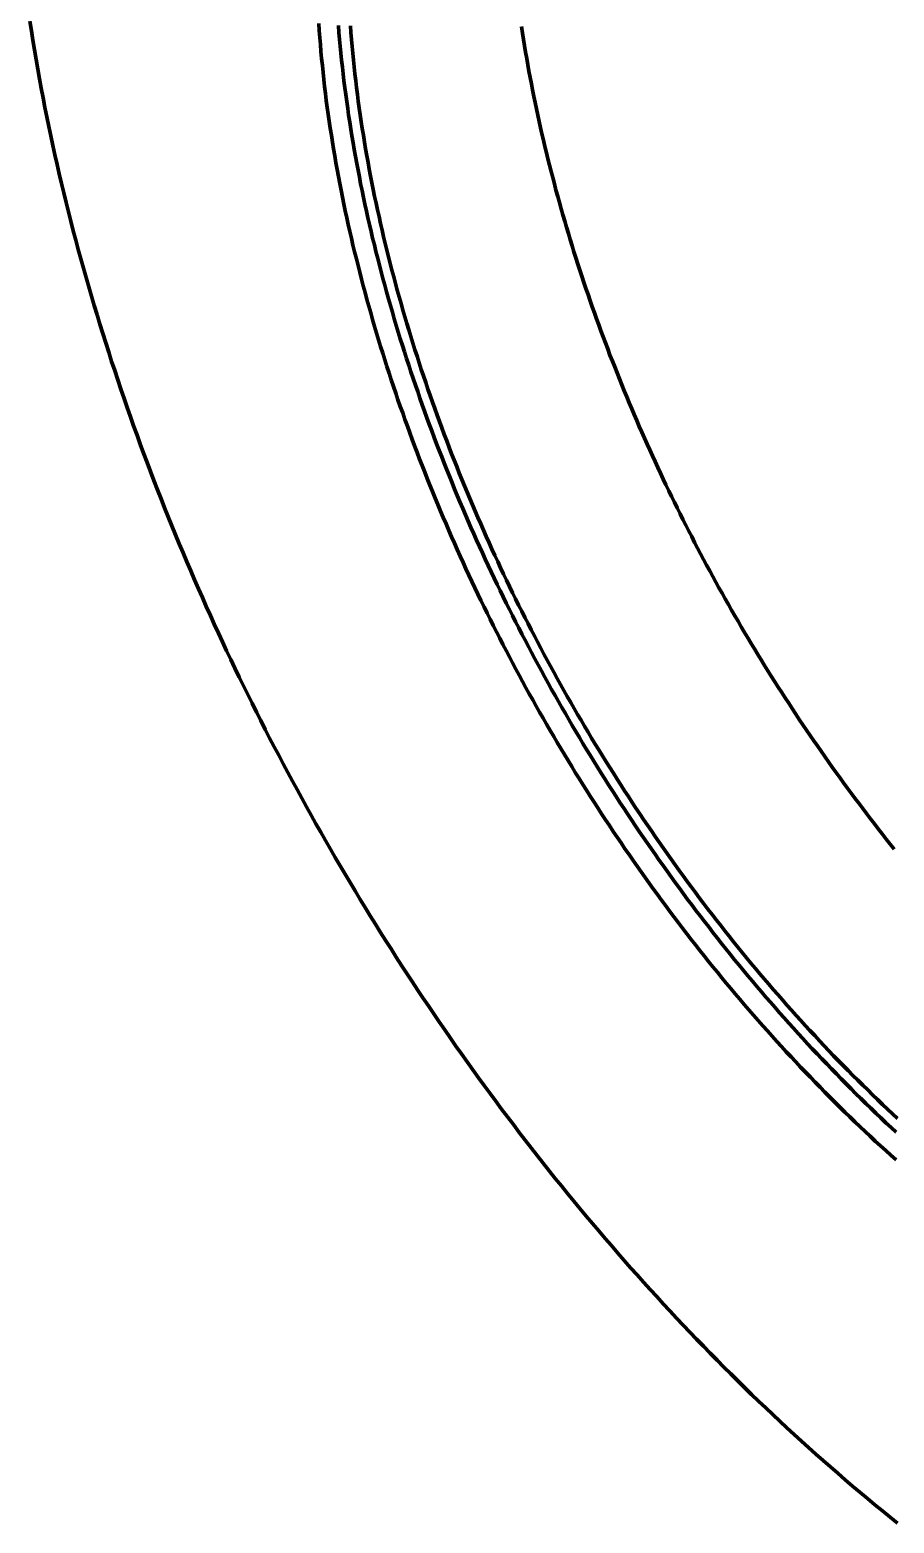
# Model space of a CAD drawing. Header units: millimetres. Extents: x 0 to 2382, y 0 to 420.
# Drawn here: x 283.65 to 293.44, y 59.14 to 76.07 of the extents above; entities that cross this region are included whole.
import ezdxf

# ---------------------------------------------------------------- set-up
doc = ezdxf.new("R2010")
doc.units = ezdxf.units.MM
doc.layers.add('01-VISIBLE', color=7, linetype='CONTINUOUS', lineweight=70)

msp = doc.modelspace()

# ---------------------------------------------------------------- linework, layer by layer
at = {"layer": '01-VISIBLE'}
for points in [[(283.651, 76.17), (283.668, 76.061), (283.685, 75.952), (283.703, 75.843), (283.722, 75.735), (283.741, 75.626), (283.76, 75.517), (283.78, 75.409), (283.801, 75.3), (283.822, 75.192), (283.844, 75.084), (283.866, 74.976), (283.888, 74.868), (283.912, 74.76), (283.935, 74.652), (283.959, 74.544), (283.984, 74.437), (284.009, 74.329), (284.035, 74.222), (284.061, 74.115), (284.088, 74.008), (284.115, 73.901), (284.143, 73.794), (284.171, 73.687), (284.199, 73.581), (284.228, 73.474), (284.258, 73.368), (284.288, 73.262), (284.318, 73.156), (284.349, 73.05), (284.38, 72.944), (284.412, 72.838), (284.444, 72.733), (284.477, 72.627), (284.51, 72.522), (284.544, 72.417), (284.577, 72.312), (284.612, 72.207), (284.647, 72.102), (284.682, 71.998), (284.718, 71.893), (284.754, 71.789), (284.79, 71.685), (284.827, 71.581), (284.865, 71.477), (284.902, 71.373), (284.94, 71.27), (284.979, 71.166), (285.018, 71.063), (285.057, 70.96), (285.097, 70.857), (285.137, 70.754), (285.178, 70.652), (285.219, 70.549), (285.26, 70.447), (285.302, 70.345), (285.344, 70.243), (285.387, 70.141), (285.43, 70.039), (285.473, 69.938), (285.517, 69.836), (285.561, 69.735), (285.606, 69.634), (285.65, 69.533), (285.696, 69.433), (285.741, 69.332), (285.787, 69.232), (285.834, 69.132), (285.88, 69.032), (285.928, 68.932), (285.975, 68.833), (286.023, 68.733), (286.071, 68.634), (286.12, 68.535), (286.169, 68.436), (286.218, 68.337), (286.268, 68.239), (286.318, 68.14), (286.368, 68.042), (286.419, 67.944), (286.47, 67.846), (286.521, 67.749), (286.573, 67.651), (286.625, 67.554), (286.678, 67.457), (286.731, 67.36), (286.784, 67.263), (286.838, 67.167), (286.892, 67.071), (286.946, 66.975), (287.001, 66.879), (287.056, 66.783), (287.111, 66.688), (287.167, 66.592), (287.223, 66.497), (287.279, 66.403), (287.336, 66.308), (287.393, 66.213), (287.45, 66.119), (287.508, 66.025), (287.566, 65.931), (287.625, 65.838), (287.684, 65.744), (287.743, 65.651), (287.802, 65.558), (287.862, 65.465), (287.922, 65.373), (287.983, 65.281), (288.043, 65.189), (288.105, 65.097), (288.166, 65.005), (288.228, 64.914), (288.29, 64.823), (288.353, 64.732), (288.416, 64.641), (288.479, 64.55), (288.542, 64.46), (288.606, 64.37), (288.67, 64.281), (288.735, 64.191), (288.8, 64.102), (288.865, 64.013), (288.931, 63.924), (288.996, 63.835), (289.063, 63.747), (289.129, 63.659), (289.196, 63.571), (289.263, 63.484), (289.331, 63.397), (289.399, 63.31), (289.467, 63.223), (289.536, 63.136), (289.604, 63.05), (289.674, 62.964), (289.743, 62.879), (289.813, 62.793), (289.883, 62.708), (289.954, 62.623), (290.025, 62.539), (290.096, 62.454), (290.168, 62.37), (290.24, 62.287), (290.312, 62.203), (290.385, 62.12), (290.458, 62.037), (290.531, 61.955), (290.604, 61.873), (290.678, 61.791), (290.753, 61.709), (290.827, 61.628), (290.902, 61.547), (290.978, 61.466), (291.053, 61.386), (291.129, 61.306), (291.206, 61.226), (291.282, 61.147), (291.359, 61.068), (291.437, 60.989), (291.514, 60.911), (291.592, 60.833), (291.671, 60.755), (291.749, 60.678), (291.828, 60.601), (291.908, 60.524), (291.988, 60.448), (292.068, 60.372), (292.148, 60.296), (292.229, 60.221), (292.31, 60.146), (292.392, 60.072), (292.473, 59.998), (292.556, 59.924), (292.638, 59.851), (292.721, 59.778), (292.804, 59.706), (292.888, 59.634), (292.972, 59.562), (293.056, 59.491), (293.141, 59.42), (293.226, 59.35), (293.311, 59.28), (293.397, 59.21), (293.483, 59.141)], [(286.925, 76.141), (286.93, 76.062), (286.936, 75.982), (286.943, 75.903), (286.949, 75.824), (286.957, 75.745), (286.965, 75.666), (286.973, 75.587), (286.982, 75.508), (286.991, 75.429), (287, 75.35), (287.01, 75.271), (287.021, 75.192), (287.032, 75.114), (287.043, 75.035), (287.054, 74.956), (287.067, 74.878), (287.079, 74.799), (287.092, 74.721), (287.105, 74.643), (287.119, 74.564), (287.133, 74.486), (287.147, 74.408), (287.162, 74.33), (287.177, 74.252), (287.193, 74.174), (287.209, 74.096), (287.225, 74.019), (287.242, 73.941), (287.259, 73.863), (287.276, 73.786), (287.294, 73.708), (287.312, 73.631), (287.331, 73.554), (287.35, 73.476), (287.369, 73.399), (287.388, 73.322), (287.408, 73.245), (287.428, 73.169), (287.449, 73.092), (287.47, 73.015), (287.491, 72.939), (287.513, 72.862), (287.535, 72.786), (287.557, 72.709), (287.579, 72.633), (287.602, 72.557), (287.625, 72.481), (287.649, 72.405), (287.673, 72.33), (287.697, 72.254), (287.721, 72.178), (287.746, 72.103), (287.771, 72.027), (287.797, 71.952), (287.822, 71.877), (287.848, 71.802), (287.875, 71.727), (287.901, 71.652), (287.928, 71.577), (287.955, 71.502), (287.983, 71.428), (288.01, 71.353), (288.039, 71.279), (288.067, 71.205), (288.096, 71.131), (288.125, 71.057), (288.154, 70.983), (288.183, 70.909), (288.213, 70.836), (288.243, 70.762), (288.274, 70.689), (288.304, 70.615), (288.335, 70.542), (288.366, 70.469), (288.398, 70.396), (288.43, 70.323), (288.462, 70.251), (288.494, 70.178), (288.526, 70.105), (288.559, 70.033), (288.592, 69.961), (288.626, 69.889), (288.659, 69.817), (288.693, 69.745), (288.728, 69.673), (288.762, 69.602), (288.797, 69.53), (288.832, 69.459), (288.867, 69.388), (288.902, 69.317), (288.938, 69.246), (288.974, 69.175), (289.011, 69.104), (289.047, 69.034), (289.084, 68.963), (289.121, 68.893), (289.158, 68.823), (289.196, 68.753), (289.234, 68.683), (289.272, 68.613), (289.31, 68.544), (289.349, 68.474), (289.388, 68.405), (289.427, 68.336), (289.466, 68.267), (289.506, 68.198), (289.546, 68.129), (289.586, 68.06), (289.626, 67.992), (289.667, 67.924), (289.707, 67.855), (289.749, 67.787), (289.79, 67.72), (289.831, 67.652), (289.873, 67.584), (289.915, 67.517), (289.958, 67.45), (290, 67.383), (290.043, 67.316), (290.086, 67.249), (290.129, 67.182), (290.173, 67.116), (290.217, 67.05), (290.261, 66.983), (290.305, 66.917), (290.35, 66.852), (290.394, 66.786), (290.44, 66.721), (290.485, 66.655), (290.53, 66.59), (290.576, 66.525), (290.622, 66.46), (290.668, 66.396), (290.715, 66.331), (290.761, 66.267), (290.808, 66.203), (290.856, 66.139), (290.903, 66.075), (290.951, 66.012), (290.999, 65.948), (291.047, 65.885), (291.095, 65.822), (291.144, 65.759), (291.193, 65.697), (291.242, 65.634), (291.291, 65.572), (291.341, 65.51), (291.391, 65.448), (291.441, 65.386), (291.491, 65.325), (291.542, 65.264), (291.592, 65.203), (291.644, 65.142), (291.695, 65.081), (291.746, 65.021), (291.798, 64.96), (291.85, 64.9), (291.902, 64.84), (291.955, 64.781), (292.008, 64.721), (292.061, 64.662), (292.114, 64.603), (292.167, 64.544), (292.221, 64.486), (292.275, 64.428), (292.329, 64.37), (292.384, 64.312), (292.439, 64.254), (292.494, 64.197), (292.549, 64.14), (292.604, 64.083), (292.66, 64.026), (292.716, 63.97), (292.772, 63.913), (292.828, 63.857), (292.885, 63.802), (292.942, 63.746), (292.999, 63.691), (293.057, 63.636), (293.114, 63.582), (293.172, 63.527), (293.23, 63.473), (293.289, 63.419), (293.348, 63.366), (293.406, 63.312), (293.466, 63.259)], [(287.147, 76.12), (287.153, 76.041), (287.16, 75.963), (287.167, 75.884), (287.175, 75.806), (287.183, 75.727), (287.192, 75.649), (287.201, 75.571), (287.21, 75.492), (287.22, 75.414), (287.23, 75.336), (287.241, 75.258), (287.252, 75.18), (287.263, 75.102), (287.275, 75.024), (287.287, 74.946), (287.3, 74.868), (287.313, 74.79), (287.326, 74.713), (287.34, 74.635), (287.354, 74.557), (287.369, 74.48), (287.384, 74.403), (287.399, 74.325), (287.415, 74.248), (287.431, 74.171), (287.447, 74.094), (287.464, 74.017), (287.481, 73.94), (287.499, 73.863), (287.517, 73.786), (287.535, 73.709), (287.554, 73.633), (287.572, 73.556), (287.592, 73.48), (287.611, 73.403), (287.631, 73.327), (287.651, 73.251), (287.672, 73.175), (287.693, 73.099), (287.714, 73.023), (287.736, 72.947), (287.758, 72.871), (287.78, 72.796), (287.802, 72.72), (287.825, 72.645), (287.848, 72.569), (287.872, 72.494), (287.895, 72.419), (287.92, 72.344), (287.944, 72.269), (287.969, 72.194), (287.994, 72.119), (288.019, 72.044), (288.045, 71.97), (288.07, 71.895), (288.097, 71.821), (288.123, 71.747), (288.15, 71.673), (288.177, 71.599), (288.204, 71.525), (288.232, 71.451), (288.26, 71.377), (288.288, 71.303), (288.317, 71.23), (288.346, 71.157), (288.375, 71.083), (288.404, 71.01), (288.434, 70.937), (288.464, 70.864), (288.494, 70.791), (288.524, 70.719), (288.555, 70.646), (288.586, 70.573), (288.617, 70.501), (288.649, 70.429), (288.681, 70.357), (288.713, 70.285), (288.745, 70.213), (288.778, 70.141), (288.811, 70.069), (288.844, 69.998), (288.878, 69.927), (288.911, 69.855), (288.945, 69.784), (288.979, 69.713), (289.014, 69.642), (289.049, 69.571), (289.084, 69.501), (289.119, 69.43), (289.155, 69.36), (289.19, 69.29), (289.226, 69.219), (289.263, 69.15), (289.299, 69.08), (289.336, 69.01), (289.373, 68.94), (289.41, 68.871), (289.448, 68.802), (289.486, 68.732), (289.524, 68.663), (289.562, 68.594), (289.601, 68.526), (289.639, 68.457), (289.678, 68.388), (289.718, 68.32), (289.757, 68.252), (289.797, 68.184), (289.837, 68.116), (289.877, 68.048), (289.918, 67.981), (289.959, 67.913), (290, 67.846), (290.041, 67.779), (290.083, 67.712), (290.124, 67.645), (290.166, 67.578), (290.208, 67.511), (290.251, 67.445), (290.294, 67.379), (290.337, 67.312), (290.38, 67.247), (290.423, 67.181), (290.467, 67.115), (290.511, 67.05), (290.555, 66.984), (290.599, 66.919), (290.644, 66.854), (290.689, 66.789), (290.734, 66.725), (290.779, 66.66), (290.825, 66.596), (290.871, 66.532), (290.917, 66.468), (290.963, 66.404), (291.01, 66.34), (291.056, 66.277), (291.103, 66.213), (291.151, 66.15), (291.198, 66.087), (291.246, 66.025), (291.294, 65.962), (291.342, 65.9), (291.39, 65.837), (291.439, 65.775), (291.488, 65.714), (291.537, 65.652), (291.587, 65.591), (291.636, 65.529), (291.686, 65.468), (291.736, 65.407), (291.787, 65.347), (291.837, 65.286), (291.888, 65.226), (291.939, 65.166), (291.99, 65.106), (292.042, 65.046), (292.094, 64.987), (292.146, 64.928), (292.198, 64.869), (292.25, 64.81), (292.303, 64.751), (292.356, 64.693), (292.409, 64.635), (292.463, 64.577), (292.516, 64.519), (292.57, 64.461), (292.625, 64.404), (292.679, 64.347), (292.734, 64.29), (292.789, 64.234), (292.844, 64.177), (292.899, 64.121), (292.955, 64.065), (293.011, 64.01), (293.067, 63.954), (293.123, 63.899), (293.18, 63.844), (293.236, 63.79), (293.294, 63.735), (293.351, 63.681), (293.408, 63.627), (293.466, 63.574)], [(287.283, 76.117), (287.289, 76.039), (287.295, 75.961), (287.302, 75.883), (287.309, 75.805), (287.317, 75.727), (287.325, 75.65), (287.334, 75.572), (287.343, 75.494), (287.352, 75.417), (287.362, 75.339), (287.372, 75.262), (287.383, 75.184), (287.394, 75.107), (287.406, 75.029), (287.417, 74.952), (287.43, 74.875), (287.442, 74.798), (287.455, 74.721), (287.469, 74.644), (287.483, 74.567), (287.497, 74.49), (287.511, 74.413), (287.526, 74.336), (287.542, 74.259), (287.557, 74.183), (287.574, 74.106), (287.59, 74.03), (287.607, 73.954), (287.624, 73.877), (287.641, 73.801), (287.659, 73.725), (287.677, 73.649), (287.696, 73.573), (287.715, 73.497), (287.734, 73.421), (287.754, 73.346), (287.774, 73.27), (287.794, 73.194), (287.814, 73.119), (287.835, 73.044), (287.857, 72.968), (287.878, 72.893), (287.9, 72.818), (287.922, 72.743), (287.945, 72.668), (287.967, 72.593), (287.991, 72.519), (288.014, 72.444), (288.038, 72.37), (288.062, 72.295), (288.086, 72.221), (288.111, 72.147), (288.136, 72.073), (288.161, 71.999), (288.187, 71.925), (288.213, 71.851), (288.239, 71.777), (288.265, 71.704), (288.292, 71.63), (288.319, 71.557), (288.346, 71.484), (288.374, 71.41), (288.402, 71.337), (288.43, 71.264), (288.459, 71.192), (288.487, 71.119), (288.516, 71.046), (288.546, 70.974), (288.575, 70.901), (288.605, 70.829), (288.635, 70.757), (288.666, 70.685), (288.697, 70.613), (288.727, 70.541), (288.759, 70.47), (288.79, 70.398), (288.822, 70.327), (288.854, 70.255), (288.886, 70.184), (288.919, 70.113), (288.952, 70.042), (288.985, 69.971), (289.018, 69.901), (289.052, 69.83), (289.086, 69.76), (289.12, 69.689), (289.155, 69.619), (289.189, 69.549), (289.224, 69.479), (289.259, 69.409), (289.295, 69.339), (289.331, 69.27), (289.367, 69.2), (289.403, 69.131), (289.439, 69.062), (289.476, 68.993), (289.513, 68.924), (289.55, 68.855), (289.588, 68.787), (289.625, 68.718), (289.663, 68.65), (289.702, 68.582), (289.74, 68.514), (289.779, 68.446), (289.818, 68.378), (289.857, 68.31), (289.896, 68.243), (289.936, 68.175), (289.976, 68.108), (290.016, 68.041), (290.057, 67.974), (290.097, 67.907), (290.138, 67.841), (290.18, 67.774), (290.221, 67.708), (290.263, 67.642), (290.305, 67.576), (290.347, 67.51), (290.389, 67.444), (290.432, 67.379), (290.475, 67.313), (290.518, 67.248), (290.561, 67.183), (290.605, 67.118), (290.648, 67.053), (290.693, 66.989), (290.737, 66.924), (290.781, 66.86), (290.826, 66.796), (290.871, 66.732), (290.916, 66.668), (290.962, 66.605), (291.008, 66.541), (291.054, 66.478), (291.1, 66.415), (291.146, 66.352), (291.193, 66.289), (291.24, 66.227), (291.287, 66.164), (291.334, 66.102), (291.382, 66.04), (291.43, 65.978), (291.478, 65.917), (291.526, 65.855), (291.575, 65.794), (291.624, 65.733), (291.673, 65.672), (291.722, 65.611), (291.772, 65.551), (291.821, 65.49), (291.871, 65.43), (291.922, 65.37), (291.972, 65.311), (292.023, 65.251), (292.074, 65.192), (292.125, 65.133), (292.177, 65.074), (292.228, 65.015), (292.28, 64.957), (292.332, 64.898), (292.385, 64.84), (292.437, 64.783), (292.49, 64.725), (292.543, 64.668), (292.597, 64.61), (292.65, 64.554), (292.704, 64.497), (292.758, 64.44), (292.813, 64.384), (292.867, 64.328), (292.922, 64.272), (292.977, 64.217), (293.032, 64.162), (293.088, 64.106), (293.144, 64.052), (293.2, 63.997), (293.256, 63.943), (293.312, 63.889), (293.369, 63.835), (293.426, 63.782), (293.483, 63.728)], [(289.222, 76.107), (289.233, 76.035), (289.245, 75.963), (289.256, 75.891), (289.268, 75.819), (289.28, 75.747), (289.293, 75.675), (289.306, 75.604), (289.319, 75.532), (289.333, 75.46), (289.347, 75.389), (289.361, 75.317), (289.376, 75.246), (289.391, 75.175), (289.406, 75.103), (289.421, 75.032), (289.437, 74.961), (289.453, 74.89), (289.47, 74.819), (289.487, 74.748), (289.504, 74.677), (289.521, 74.607), (289.539, 74.536), (289.557, 74.465), (289.575, 74.395), (289.594, 74.324), (289.612, 74.254), (289.632, 74.183), (289.651, 74.113), (289.671, 74.043), (289.691, 73.973), (289.711, 73.903), (289.731, 73.833), (289.752, 73.763), (289.773, 73.693), (289.795, 73.624), (289.816, 73.554), (289.838, 73.485), (289.86, 73.415), (289.883, 73.346), (289.906, 73.277), (289.929, 73.207), (289.952, 73.138), (289.975, 73.069), (289.999, 73), (290.023, 72.932), (290.047, 72.863), (290.072, 72.794), (290.097, 72.726), (290.122, 72.657), (290.147, 72.589), (290.172, 72.521), (290.198, 72.453), (290.224, 72.384), (290.251, 72.316), (290.277, 72.249), (290.304, 72.181), (290.331, 72.113), (290.358, 72.046), (290.386, 71.978), (290.413, 71.911), (290.441, 71.843), (290.47, 71.776), (290.498, 71.709), (290.527, 71.642), (290.556, 71.575), (290.585, 71.508), (290.614, 71.442), (290.644, 71.375), (290.674, 71.309), (290.704, 71.242), (290.734, 71.176), (290.765, 71.11), (290.796, 71.044), (290.827, 70.978), (290.858, 70.912), (290.89, 70.846), (290.921, 70.781), (290.953, 70.715), (290.985, 70.65), (291.018, 70.585), (291.05, 70.519), (291.083, 70.454), (291.116, 70.389), (291.15, 70.325), (291.183, 70.26), (291.217, 70.195), (291.251, 70.131), (291.285, 70.066), (291.319, 70.002), (291.354, 69.938), (291.389, 69.874), (291.424, 69.81), (291.459, 69.746), (291.495, 69.683), (291.53, 69.619), (291.566, 69.556), (291.602, 69.492), (291.639, 69.429), (291.675, 69.366), (291.712, 69.303), (291.749, 69.24), (291.786, 69.178), (291.823, 69.115), (291.861, 69.053), (291.899, 68.99), (291.937, 68.928), (291.975, 68.866), (292.014, 68.804), (292.052, 68.742), (292.091, 68.681), (292.13, 68.619), (292.17, 68.558), (292.209, 68.497), (292.249, 68.436), (292.289, 68.375), (292.329, 68.314), (292.369, 68.253), (292.41, 68.193), (292.451, 68.132), (292.491, 68.072), (292.533, 68.012), (292.574, 67.952), (292.616, 67.892), (292.657, 67.832), (292.699, 67.773), (292.742, 67.713), (292.784, 67.654), (292.827, 67.595), (292.87, 67.536), (292.913, 67.477), (292.956, 67.418), (292.999, 67.36), (293.043, 67.302), (293.087, 67.243), (293.131, 67.185), (293.175, 67.127), (293.22, 67.07), (293.264, 67.012), (293.309, 66.955), (293.354, 66.897), (293.4, 66.84), (293.445, 66.783)]]:
    msp.add_lwpolyline(points, dxfattribs=at)

doc.saveas('drawing.dxf')
